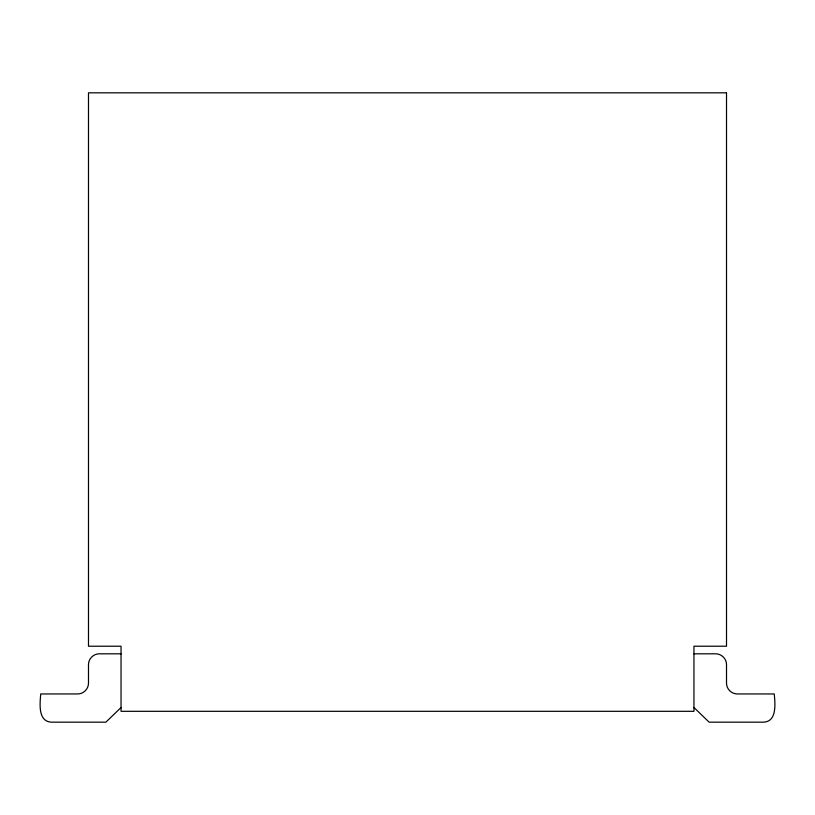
<?xml version="1.0" encoding="UTF-8"?>
<svg xmlns="http://www.w3.org/2000/svg" width="815" height="815" viewBox="0 0 815 815"><rect width="100%" height="100%" fill="white"/><g stroke="black" fill="none" stroke-linecap="round" stroke-linejoin="round"><path stroke-width="1.22" d="M121.048 707.522L105.858 722.172L51.6 722.172C37.612 721.733 39.966 702.988 40.75 693.952L77.639 693.952C83.446 694.054 88.59 688.909 88.489 683.102L88.489 664.663C88.397 658.856 93.542 653.712 99.338 653.813L121.048 653.813M693.952 653.813L715.662 653.813C721.458 653.712 726.603 658.856 726.511 664.663L726.511 683.102C726.409 688.909 731.554 694.054 737.361 693.952L774.25 693.952C775.034 702.988 777.388 721.733 763.4 722.172L709.142 722.172L693.952 707.522M726.511 92.829L88.489 92.829L88.489 646.214L121.048 646.214L121.048 711.312L693.952 711.312L693.952 646.214L726.511 646.214L726.511 92.829"/></g></svg>
